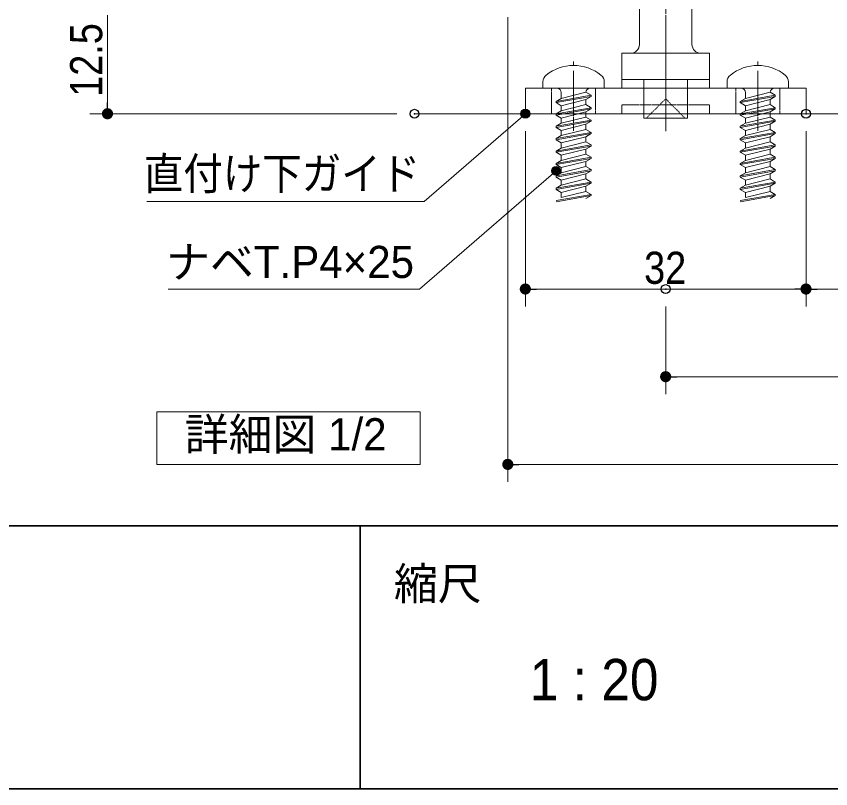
# Model space of a CAD drawing. Units: millimetres, scale not verified, with parts at other scales. Extents: x -6062 to 6062, y -3045 to 3045.
# Drawn here: x -280 to 649, y -2770 to -1889 of the extents above; entities that cross this region are included whole.
import ezdxf
from ezdxf.enums import TextEntityAlignment as Align

# ---------------------------------------------------------------- set-up
doc = ezdxf.new("R2010")
doc.units = ezdxf.units.MM
doc.header["$LTSCALE"] = 20
doc.header["$PDMODE"] = 32
doc.header["$PDSIZE"] = 10
doc.linetypes.add('USER1', pattern=[1.11, 0.71, -0.4])
doc.linetypes.add('USER3', pattern=[2.91, 1.76, -0.4, 0.35, -0.4])
for name, color, linetype, lineweight in [('0-0_2寸法-3', 7, 'Continuous', 15), ('0-1_2寸法-1', 7, 'Continuous', 15), ('0-2_0', 7, 'Continuous', 25), ('0-5_3一般', 7, 'Continuous', 15), ('0-6_1図面枠', 7, 'Continuous', 15)]:
    doc.layers.add(name, color=color, linetype=linetype, lineweight=lineweight)
doc.layers.add('0-3_Defpoints', color=7, linetype='Continuous')
doc.styles.add('ＭＳ Ｐゴシック', font='')
doc.styles.get('ＭＳ Ｐゴシック').set_extended_font_data('MS PGothic')

# ---------------------------------------------------------------- blocks, each defined once
blk = doc.blocks.new('グループ')
at = {"layer": '0-0_2寸法-3'}
blk.add_lwpolyline([(33363.7, -46800), (39363.7, -46800), (39363.7, -48000), (33363.7, -48000)], close=True, dxfattribs=at)
at = {"layer": '0-0_2寸法-3', "style": 'ＭＳ Ｐゴシック'}
blk.add_text('詳細図 1/2', height=733.7, dxfattribs=at).set_placement((33996.8, -47900.3), align=Align.BOTTOM_LEFT)
blk = doc.blocks.new('_Dot')
at = {"layer": '0-2_0'}
blk.add_line((-10, 0), (-20, 0), dxfattribs=at)
for points in [[(0, 0), (-10, 0), (-9.92, 1.25)], [(0, 0), (-9.92, -1.25), (-10, 0)], [(0, 0), (-9.92, 1.25), (-9.69, 2.49)], [(0, 0), (-9.69, -2.49), (-9.92, -1.25)], [(0, 0), (-9.69, 2.49), (-9.3, 3.68)], [(0, 0), (-9.3, -3.68), (-9.69, -2.49)], [(0, 0), (-9.3, 3.68), (-8.76, 4.82)], [(0, 0), (-8.76, -4.82), (-9.3, -3.68)], [(0, 0), (-8.76, 4.82), (-8.09, 5.88)], [(0, 0), (-8.09, -5.88), (-8.76, -4.82)], [(0, 0), (-8.09, 5.88), (-7.29, 6.85)], [(0, 0), (-7.29, -6.85), (-8.09, -5.88)], [(0, 0), (-7.29, 6.85), (-6.37, 7.71)], [(0, 0), (-6.37, -7.71), (-7.29, -6.85)], [(0, 0), (-6.37, 7.71), (-5.36, 8.44)], [(0, 0), (-5.36, -8.44), (-6.37, -7.71)], [(0, 0), (-5.36, 8.44), (-4.26, 9.05)], [(0, 0), (-4.26, -9.05), (-5.36, -8.44)], [(0, 0), (-4.26, 9.05), (-3.09, 9.51)], [(0, 0), (-3.09, -9.51), (-4.26, -9.05)], [(0, 0), (-3.09, 9.51), (-1.87, 9.82)], [(0, 0), (-1.87, -9.82), (-3.09, -9.51)], [(0, 0), (-1.87, 9.82), (-0.63, 9.98)], [(0, 0), (-0.63, -9.98), (-1.87, -9.82)], [(0, 0), (-0.63, 9.98), (0.63, 9.98)], [(0, 0), (0.63, -9.98), (-0.63, -9.98)], [(0, 0), (0.63, 9.98), (1.87, 9.82)], [(0, 0), (1.87, 9.82), (3.09, 9.51)], [(0, 0), (3.09, 9.51), (4.26, 9.05)], [(0, 0), (4.26, 9.05), (5.36, 8.44)], [(0, 0), (5.36, 8.44), (6.37, 7.71)], [(0, 0), (6.37, 7.71), (7.29, 6.85)], [(0, 0), (7.29, 6.85), (8.09, 5.88)], [(0, 0), (8.09, 5.88), (8.76, 4.82)], [(0, 0), (8.76, 4.82), (9.3, 3.68)], [(0, 0), (9.3, 3.68), (9.69, 2.49)], [(0, 0), (9.69, 2.49), (9.92, 1.25)], [(0, 0), (9.92, 1.25), (10, 0)], [(0, 0), (1.87, -9.82), (0.63, -9.98)], [(0, 0), (3.09, -9.51), (1.87, -9.82)], [(0, 0), (4.26, -9.05), (3.09, -9.51)], [(0, 0), (5.36, -8.44), (4.26, -9.05)], [(0, 0), (6.37, -7.71), (5.36, -8.44)], [(0, 0), (7.29, -6.85), (6.37, -7.71)], [(0, 0), (8.09, -5.88), (7.29, -6.85)], [(0, 0), (8.76, -4.82), (8.09, -5.88)], [(0, 0), (9.3, -3.68), (8.76, -4.82)], [(0, 0), (9.69, -2.49), (9.3, -3.68)], [(0, 0), (9.92, -1.25), (9.69, -2.49)], [(0, 0), (10, 0), (9.92, -1.25)]]:
    blk.add_solid(points, dxfattribs=at)
blk = doc.blocks.new('グループ-9')
at = {"layer": '0-6_1図面枠', "lineweight": 35}
for p, q in [((-80000, -49400), (80000, -49400)), ((38000, -49400), (38000, -55400))]:
    blk.add_line(p, q, dxfattribs=at)
blk.add_lwpolyline([(-80000, 55400), (80000, 55400), (80000, -55400), (-80000, -55400)], close=True, dxfattribs=at)
blk = doc.blocks.new('図面枠')
at = {"layer": '0-6_1図面枠'}
blk.add_blockref('グループ-9', (0, 0), dxfattribs=at)
at = {"layer": '0-6_1図面枠', "style": 'ＭＳ Ｐゴシック'}
blk.add_text('縮尺', height=733.7, dxfattribs=at).set_placement((38765.5, -51307.2), align=Align.BOTTOM_LEFT)
at = {"layer": '0-6_1図面枠', "style": 'ＭＳ Ｐゴシック', "width": 0.95}
blk.add_text('1 : 20', height=943.3, dxfattribs=at).set_placement((41866.9, -53665.3), align=Align.BOTTOM_LEFT)
blk = doc.blocks.new('グループ-19')
at = {"layer": '0-5_3一般', "linetype": 'USER3'}
blk.add_line((47063.7, -38900), (47063.7, -38803.3), dxfattribs=at)
at = {"layer": '0-5_3一般'}
for p, q in [((46363.7, -39420), (46363.7, -39275.5)), ((47763.7, -39275.5), (47763.7, -39420)), ((47343.7, -39510.7), (46783.7, -39652.1)), ((46783.7, -39652.1), (46783.7, -39520)), ((47344.1, -39511), (47343.7, -39510.7)), ((47463.7, -39580), (47344.1, -39511)), ((47763.7, -39420), (47443.7, -39420)), ((47463.7, -39580), (46663.7, -39721.3)), ((46783.7, -39652.1), (46663.7, -39721.3)), ((46663.7, -39721.3), (46663.7, -39748)), ((46783.7, -39817.3), (47343.7, -39675.9)), ((47343.7, -39793.4), (47343.7, -39675.9)), ((47463.7, -39580), (47463.7, -39606.7)), ((46663.7, -39748), (46783.7, -39817.3)), ((46663.7, -40030.7), (47463.7, -39889.3)), ((47343.7, -39793.4), (46783.7, -39934.7)), ((46783.7, -39934.7), (46783.7, -39817.3)), ((47463.7, -39862.7), (47343.7, -39793.4)), ((47463.7, -39889.3), (47343.7, -39958.6)), ((47463.7, -39862.7), (47463.7, -39889.3)), ((46783.7, -39934.7), (46663.7, -40004)), ((46783.7, -40217.4), (46783.7, -40099.9)), ((47343.7, -40076.1), (47343.7, -39958.6)), ((47463.7, -40145.3), (46663.7, -40286.7)), ((46783.7, -40217.4), (46663.7, -40286.7)), ((46663.7, -40286.7), (46663.7, -40313.3)), ((46783.7, -40382.6), (47343.7, -40241.3)), ((47343.7, -40358.7), (47343.7, -40241.3)), ((47463.7, -40145.3), (47463.7, -40172)), ((46663.7, -40313.3), (46783.7, -40382.6)), ((46663.7, -40596), (47463.7, -40454.7)), ((47343.7, -40358.7), (46783.7, -40500.1)), ((46783.7, -40500.1), (46783.7, -40382.6)), ((47463.7, -40428), (47343.7, -40358.7)), ((47463.7, -40454.7), (47343.7, -40523.9)), ((47463.7, -40428), (47463.7, -40454.7)), ((46783.7, -40500.1), (46663.7, -40569.3)), ((46783.7, -40782.7), (46783.7, -40665.3)), ((47343.7, -40641.4), (47343.7, -40523.9)), ((47463.7, -40710.7), (46663.7, -40852)), ((46783.7, -40782.7), (46663.7, -40852)), ((46663.7, -40852), (46663.7, -40878.7)), ((46783.7, -40947.9), (47343.7, -40806.6)), ((47343.7, -40924.1), (47343.7, -40806.6)), ((47463.7, -40710.7), (47463.7, -40737.3)), ((46663.7, -40878.7), (46783.7, -40947.9)), ((46663.7, -41161.3), (47463.7, -41020)), ((47343.7, -40924.1), (46783.7, -41065.4)), ((46783.7, -41065.4), (46783.7, -40947.9)), ((47463.7, -40993.3), (47343.7, -40924.1)), ((47463.7, -41020), (47343.7, -41089.3)), ((47463.7, -40993.3), (47463.7, -41020)), ((46783.7, -41065.4), (46663.7, -41134.7)), ((47343.7, -41206.7), (46783.7, -41348.1)), ((47343.7, -41206.7), (47343.7, -41089.3)), ((47463.7, -41276), (47343.7, -41206.7)), ((47463.7, -41276), (46663.7, -41417.3)), ((46783.7, -41348.1), (46663.7, -41417.3)), ((46783.7, -41348.1), (46783.7, -41230.6)), ((46783.7, -41513.3), (47343.7, -41371.9)), ((47463.7, -41302.7), (47343.7, -41371.9)), ((47343.7, -41489.4), (47343.7, -41371.9)), ((47463.7, -41276), (47463.7, -41302.7)), ((46663.7, -41444), (46783.7, -41513.3)), ((46663.7, -41726.7), (47463.7, -41585.3)), ((46663.7, -41726.7), (47463.7, -41585.3)), ((47463.7, -41558.7), (47343.7, -41489.4)), ((47463.7, -41585.3), (47343.7, -41654.6)), ((47463.7, -41585.3), (47343.7, -41654.6)), ((47463.7, -41585.3), (47343.7, -41654.6)), ((47463.7, -41585.3), (47343.7, -41654.6)), ((47463.7, -41585.3), (47343.7, -41654.6)), ((47463.7, -41585.3), (47343.7, -41654.6)), ((47463.7, -41558.7), (47463.7, -41585.3)), ((47463.7, -41558.7), (47463.7, -41585.3)), ((47463.7, -41558.7), (47463.7, -41585.3)), ((46783.7, -41630.7), (46663.7, -41700)), ((47343.7, -41772.1), (47343.7, -41654.6)), ((47463.7, -41841.3), (46663.7, -41982.7)), ((47463.7, -41841.3), (47463.7, -41868))]:
    blk.add_line(p, q, dxfattribs=at)
for points in [[(47443.7, -39420), (46683.7, -39420), (46363.7, -39420)], [(46663.7, -39748), (47463.7, -39606.7), (47343.7, -39675.9)], [(47463.7, -39862.7), (46663.7, -40004), (46663.7, -40030.7)], [(46663.7, -40030.7), (46783.7, -40099.9), (47343.7, -39958.6)], [(47463.7, -40145.3), (47343.7, -40076.1), (46783.7, -40217.4)], [(46663.7, -40313.3), (47463.7, -40172), (47343.7, -40241.3)], [(47463.7, -40428), (46663.7, -40569.3), (46663.7, -40596)], [(46663.7, -40596), (46783.7, -40665.3), (47343.7, -40523.9)], [(47463.7, -40710.7), (47343.7, -40641.4), (46783.7, -40782.7)], [(46663.7, -40878.7), (47463.7, -40737.3), (47343.7, -40806.6)], [(47463.7, -40993.3), (46663.7, -41134.7), (46663.7, -41161.3)], [(46663.7, -41161.3), (46783.7, -41230.6), (47343.7, -41089.3)], [(46663.7, -41444), (47463.7, -41302.7), (47343.7, -41371.9)], [(46663.7, -41417.3), (46663.7, -41444), (47463.7, -41302.7), (47343.7, -41371.9)], [(47463.7, -41558.7), (46663.7, -41700), (46663.7, -41726.7)], [(47343.7, -41489.4), (46783.7, -41630.7), (46783.7, -41513.3)], [(46663.7, -41726.7), (46783.7, -41795.9), (47343.7, -41654.6)], [(47463.7, -41841.3), (47343.7, -41772.1), (46783.7, -41913.4), (46783.7, -41795.9)], [(46663.7, -42009.3), (47463.7, -41868), (47343.7, -41937.3)]]:
    blk.add_lwpolyline(points, dxfattribs=at)
for centre, radius, start, end in [((47063.7, -39900), 1000, 90, 128.68219), ((47063.7, -39900), 1000, 51.31781, 90), ((46563.7, -39275.5), 200, 128.68219, 180), ((47563.7, -39275.5), 200, 0, 51.31781), ((46683.7, -39520), 100, 0, 90), ((47443.7, -39520), 100, 90, 174.8103)]:
    blk.add_arc(centre, radius, start, end, dxfattribs=at)
blk = doc.blocks.new('グループ-20')
at = {"layer": '0-5_3一般', "linetype": 'USER3'}
blk.add_line((42863.7, -38900), (42863.7, -38803.3), dxfattribs=at)
at = {"layer": '0-5_3一般'}
for p, q in [((42163.7, -39420), (42163.7, -39275.5)), ((42483.7, -39420), (42163.7, -39420)), ((43243.7, -39420), (42483.7, -39420)), ((43143.7, -39510.7), (42583.7, -39652.1)), ((42583.7, -39652.1), (42583.7, -39520)), ((43144.1, -39511), (43143.7, -39510.7)), ((43263.7, -39580), (43144.1, -39511)), ((42463.7, -39748), (43263.7, -39606.7)), ((42583.7, -39652.1), (42463.7, -39721.3)), ((43263.7, -39606.7), (43143.7, -39675.9)), ((43143.7, -39793.4), (43143.7, -39675.9)), ((43263.7, -39580), (43263.7, -39606.7)), ((43263.7, -39862.7), (42463.7, -40004)), ((42583.7, -39934.7), (42583.7, -39817.3)), ((43263.7, -39862.7), (43263.7, -39889.3)), ((42583.7, -39934.7), (42463.7, -40004)), ((42463.7, -40004), (42463.7, -40030.7)), ((42463.7, -40030.7), (42583.7, -40099.9)), ((42583.7, -40099.9), (43143.7, -39958.6)), ((43143.7, -40076.1), (42583.7, -40217.4)), ((42583.7, -40217.4), (42583.7, -40099.9)), ((43143.7, -40076.1), (43143.7, -39958.6)), ((43263.7, -40145.3), (43143.7, -40076.1)), ((42463.7, -40313.3), (43263.7, -40172)), ((42583.7, -40217.4), (42463.7, -40286.7)), ((43263.7, -40172), (43143.7, -40241.3)), ((43143.7, -40358.7), (43143.7, -40241.3)), ((43263.7, -40145.3), (43263.7, -40172)), ((43263.7, -40428), (42463.7, -40569.3)), ((42583.7, -40500.1), (42583.7, -40382.6)), ((43263.7, -40428), (43263.7, -40454.7)), ((42583.7, -40500.1), (42463.7, -40569.3)), ((42463.7, -40569.3), (42463.7, -40596)), ((42463.7, -40596), (42583.7, -40665.3)), ((42583.7, -40665.3), (43143.7, -40523.9)), ((43143.7, -40641.4), (42583.7, -40782.7)), ((42583.7, -40782.7), (42583.7, -40665.3)), ((43143.7, -40641.4), (43143.7, -40523.9)), ((43263.7, -40710.7), (43143.7, -40641.4)), ((42463.7, -40878.7), (43263.7, -40737.3)), ((42583.7, -40782.7), (42463.7, -40852)), ((43263.7, -40737.3), (43143.7, -40806.6)), ((43143.7, -40924.1), (43143.7, -40806.6)), ((43263.7, -40710.7), (43263.7, -40737.3)), ((43263.7, -40993.3), (42463.7, -41134.7)), ((42583.7, -41065.4), (42583.7, -40947.9)), ((43263.7, -40993.3), (43263.7, -41020)), ((42583.7, -41065.4), (42463.7, -41134.7)), ((42463.7, -41134.7), (42463.7, -41161.3)), ((42463.7, -41161.3), (42583.7, -41230.6)), ((42583.7, -41230.6), (43143.7, -41089.3)), ((43143.7, -41206.7), (43143.7, -41089.3)), ((43263.7, -41276), (43143.7, -41206.7)), ((43263.7, -41276), (42463.7, -41417.3)), ((42463.7, -41444), (43263.7, -41302.7)), ((42463.7, -41444), (43263.7, -41302.7)), ((42583.7, -41348.1), (42463.7, -41417.3)), ((43263.7, -41302.7), (43143.7, -41371.9)), ((43263.7, -41302.7), (43143.7, -41371.9)), ((43263.7, -41302.7), (43143.7, -41371.9)), ((43143.7, -41489.4), (43143.7, -41371.9)), ((43263.7, -41276), (43263.7, -41302.7)), ((42463.7, -41417.3), (42463.7, -41444)), ((43263.7, -41558.7), (42463.7, -41700)), ((43143.7, -41489.4), (42583.7, -41630.7)), ((42583.7, -41630.7), (42583.7, -41513.3)), ((43263.7, -41558.7), (43143.7, -41489.4)), ((43263.7, -41585.3), (43143.7, -41654.6)), ((43263.7, -41585.3), (43143.7, -41654.6)), ((43263.7, -41585.3), (43143.7, -41654.6)), ((43263.7, -41558.7), (43263.7, -41585.3)), ((43263.7, -41558.7), (43263.7, -41585.3)), ((42583.7, -41630.7), (42463.7, -41700)), ((42463.7, -41700), (42463.7, -41726.7)), ((42463.7, -41726.7), (42583.7, -41795.9)), ((42583.7, -41795.9), (43143.7, -41654.6)), ((43143.7, -41772.1), (42583.7, -41913.4)), ((43143.7, -41772.1), (43143.7, -41654.6)), ((43263.7, -41841.3), (43143.7, -41772.1)), ((43263.7, -41841.3), (42463.7, -41982.7)), ((42463.7, -42009.3), (43263.7, -41868)), ((42583.7, -41913.4), (42583.7, -41795.9)), ((43263.7, -41868), (43143.7, -41937.3)), ((43263.7, -41841.3), (43263.7, -41868))]:
    blk.add_line(p, q, dxfattribs=at)
for points in [[(43563.7, -39275.5), (43563.7, -39420), (43243.7, -39420)], [(43263.7, -39580), (42463.7, -39721.3), (42463.7, -39748)], [(42463.7, -39748), (42583.7, -39817.3), (43143.7, -39675.9)], [(42463.7, -40030.7), (43263.7, -39889.3), (43143.7, -39958.6)], [(43263.7, -39862.7), (43143.7, -39793.4), (42583.7, -39934.7)], [(43263.7, -40145.3), (42463.7, -40286.7), (42463.7, -40313.3)], [(42463.7, -40313.3), (42583.7, -40382.6), (43143.7, -40241.3)], [(42463.7, -40596), (43263.7, -40454.7), (43143.7, -40523.9)], [(43263.7, -40428), (43143.7, -40358.7), (42583.7, -40500.1)], [(43263.7, -40710.7), (42463.7, -40852), (42463.7, -40878.7)], [(42463.7, -40878.7), (42583.7, -40947.9), (43143.7, -40806.6)], [(42463.7, -41161.3), (43263.7, -41020), (43143.7, -41089.3)], [(43263.7, -40993.3), (43143.7, -40924.1), (42583.7, -41065.4)], [(43143.7, -41206.7), (42583.7, -41348.1), (42583.7, -41230.6)], [(42463.7, -41444), (42583.7, -41513.3), (43143.7, -41371.9)], [(42463.7, -41726.7), (43263.7, -41585.3), (43143.7, -41654.6)], [(42463.7, -41726.7), (43263.7, -41585.3), (43143.7, -41654.6)], [(43263.7, -41558.7), (43263.7, -41585.3), (43143.7, -41654.6)]]:
    blk.add_lwpolyline(points, dxfattribs=at)
for centre, radius, start, end in [((42863.7, -39900), 1000, 90, 128.68219), ((42863.7, -39900), 1000, 51.31781, 90), ((42363.7, -39275.5), 200, 128.68219, 180), ((43363.7, -39275.5), 200, 0, 51.31781), ((42483.7, -39520), 100, 0, 90), ((43243.7, -39520), 100, 90, 174.8103)]:
    blk.add_arc(centre, radius, start, end, dxfattribs=at)
blk = doc.blocks.new('グループ-23')
at = {"layer": '0-5_3一般'}
blk.add_line((39236.2, -40000), (59163.7, -40000), dxfattribs=at)
for name in ['グループ-20', 'グループ-19']:
    blk.add_blockref(name, (0, 0), dxfattribs=at)
blk = doc.blocks.new('グループ-24')
at = {"layer": '0-5_3一般', "linetype": 'USER3'}
for p, q in [((44963.7, -35420), (44963.7, -40277.5)), ((44963.7, -38820), (44963.7, -40400)), ((42863.7, -39020), (42863.7, -40400)), ((47063.7, -39020), (47063.7, -40400))]:
    blk.add_line(p, q, dxfattribs=at)
at = {"layer": '0-5_3一般'}
for p, q in [((44363.7, -36020), (44363.7, -38420)), ((45563.7, -36020), (45563.7, -38420)), ((43963.7, -38620), (43963.7, -39220)), ((43963.7, -38620), (44163.7, -38620)), ((45963.7, -38620), (45963.7, -39220)), ((45963.7, -39220), (43963.7, -39220)), ((44463.7, -39220), (44463.7, -40100)), ((45463.7, -39220), (45463.7, -40100)), ((45463.7, -40100), (44463.7, -40100))]:
    blk.add_line(p, q, dxfattribs=at)
at = {"layer": '0-5_3一般', "linetype": 'USER1'}
for p, q in [((44463.7, -39220), (44463.7, -39800)), ((45463.7, -39800), (45463.7, -39220)), ((42363.7, -40000), (42363.7, -39420)), ((43363.7, -39420), (43363.7, -40000)), ((46563.7, -40000), (46563.7, -39420)), ((47563.7, -39420), (47563.7, -40000))]:
    blk.add_line(p, q, dxfattribs=at)
at = {"layer": '0-5_3一般'}
for points in [[(44163.7, -38620), (45763.7, -38620), (45963.7, -38620)], [(45963.7, -39420), (45963.7, -39220), (43963.7, -39220), (43963.7, -39420)]]:
    blk.add_lwpolyline(points, dxfattribs=at)
blk.add_lwpolyline([(41763.7, -40000), (41763.7, -39420), (48163.7, -39420), (48163.7, -40000)], close=True, dxfattribs=at)
at = {"layer": '0-5_3一般', "linetype": 'USER1'}
for points in [[(44523.7, -40100), (44963.7, -39660), (45403.7, -40100)], [(43963.7, -40000), (43963.7, -39800), (45963.7, -39800), (45963.7, -40000)]]:
    blk.add_lwpolyline(points, dxfattribs=at)
at = {"layer": '0-5_3一般'}
for centre, start, end in [((44163.7, -38420), 270, 0), ((45763.7, -38420), 180, 270)]:
    blk.add_arc(centre, 200, start, end, dxfattribs=at)
blk = doc.blocks.new('グループ-25')
at = {"layer": '0-5_3一般'}
for name in ['グループ-24', 'グループ-23']:
    blk.add_blockref(name, (0, 0), dxfattribs=at)

msp = doc.modelspace()

# ---------------------------------------------------------------- hatches: boundary and pattern name
at = {"layer": '0-0_2寸法-3'}
for points in [[(305.69, -2000, 1), (295.68, -2000, 1)], [(340.69, -2065.13, 1), (330.68, -2065.13, 1)]]:
    msp.add_hatch(color=256, dxfattribs=at).paths.add_polyline_path(points)

# ---------------------------------------------------------------- linework, layer by layer
for points in [[(300.68, -2000), (185.21, -2100), (-130.8, -2100)], [(335.68, -2065.13), (179.95, -2200), (-106.35, -2200)]]:
    msp.add_lwpolyline(points, dxfattribs=at)
for centre in [(300.68, -2000), (335.68, -2065.13)]:
    msp.add_circle(centre, 5.01, dxfattribs=at)
at = {"layer": '0-1_2寸法-1'}
for p, q in [((-175.69, -1887.71), (-175.69, -1987.29)), ((280.68, -1890), (280.68, -2420)), ((154.31, -2000), (-195.69, -2000)), ((300.68, -2020), (300.68, -2220)), ((620.68, -2020), (620.68, -2220)), ((620.68, -2020), (620.68, -2220)), ((607.97, -2200), (313.4, -2200)), ((633.4, -2200), (727.97, -2200)), ((460.68, -2220), (460.68, -2320)), ((887.97, -2300), (473.4, -2300)), ((293.4, -2400), (1067.97, -2400))]:
    msp.add_line(p, q, dxfattribs=at)
at = {"layer": '0-3_Defpoints'}
for p in [(-175.69, -2000), (174.31, -2000), (300.68, -2000), (620.68, -2000), (300.68, -2200), (460.68, -2200), (460.68, -2300)]:
    msp.add_point(p, dxfattribs=at)

# ---------------------------------------------------------------- block references
at = {"layer": '0-0_2寸法-3', "xscale": 0.05, "yscale": 0.05}
msp.add_blockref('グループ', (-1787.5, 0), dxfattribs=at)
at = {"layer": '0-1_2寸法-1', "xscale": 0.6356201, "yscale": 0.6356201}
for p, rotation in [((-175.69, -2000), 270), ((300.68, -2200), 180), ((620.68, -2200), 180), ((460.68, -2300), 180), ((280.68, -2400), 180)]:
    msp.add_blockref('_Dot', p, dxfattribs=dict(at, rotation=rotation))
msp.add_blockref('_Dot', (620.68, -2200), dxfattribs=at)
at = {"layer": '0-5_3一般', "xscale": 0.05, "yscale": 0.05}
msp.add_blockref('グループ-25', (-1787.5, 0), dxfattribs=at)
at = {"layer": '0-6_1図面枠', "xscale": 0.05, "yscale": 0.05}
msp.add_blockref('図面枠', (-1787.5, 0), dxfattribs=at)

# ---------------------------------------------------------------- texts
at = {"layer": '0-0_2寸法-3', "style": 'ＭＳ Ｐゴシック', "width": 0.9}
msp.add_text('直付け下ガイド', height=36.66, dxfattribs=at).set_placement((-134.25, -2097.62), align=Align.BOTTOM_LEFT)
at = {"layer": '0-0_2寸法-3', "style": 'ＭＳ Ｐゴシック'}
msp.add_text('ナベT.P4×25', height=36.66, dxfattribs=at).set_placement((-108.85, -2198.4), align=Align.BOTTOM_LEFT)
at = {"layer": '0-1_2寸法-1', "style": 'ＭＳ Ｐゴシック', "width": 0.9}
msp.add_text('12.5', height=36.66, rotation=90, dxfattribs=at).set_placement((-170.73, -1980.71), align=Align.BOTTOM_LEFT)
msp.add_text('32', height=36.66, dxfattribs=at).set_placement((436.09, -2205.06), align=Align.BOTTOM_LEFT)

doc.saveas('drawing.dxf')
